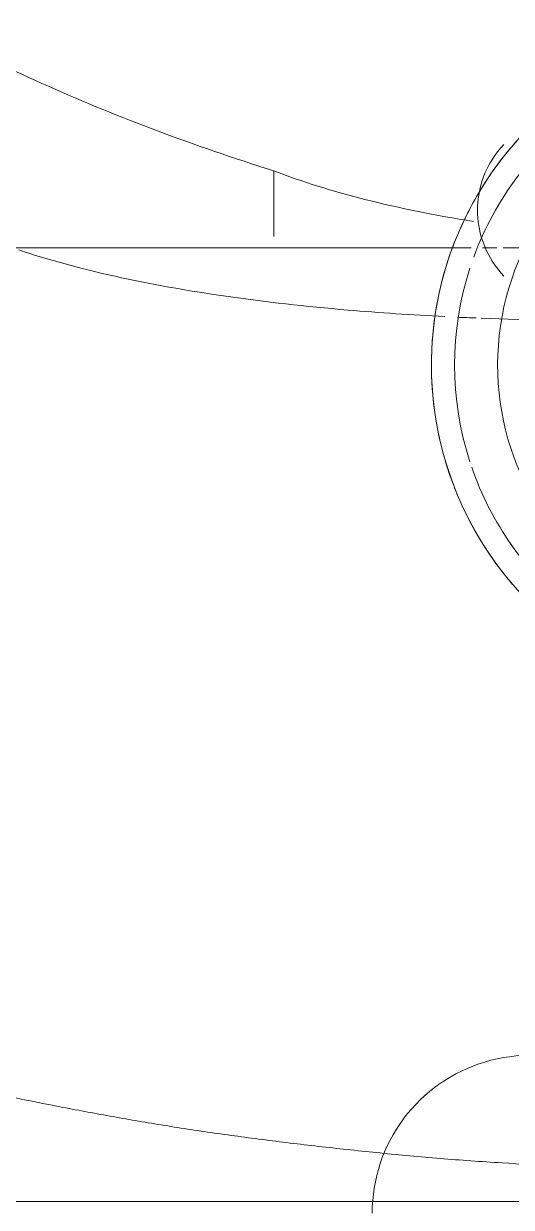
# Model space of a CAD drawing. Header units: millimetres. Extents: x -4000 to 187956, y -58990 to 162485.
# Drawn here: x 6455 to 6496.9, y 139099.2 to 139201.1 of the extents above; entities that cross this region are included whole.
import ezdxf

# ---------------------------------------------------------------- set-up
doc = ezdxf.new("R2010")
doc.units = ezdxf.units.MM
doc.layers.add('A-WALL', color=113, linetype='Continuous', lineweight=13)
doc.layers.add('P-SANR-FIXT', color=6, linetype='Continuous', lineweight=9)

# ---------------------------------------------------------------- blocks, each defined once
blk = doc.blocks.new('C307 - C307-V916-FFS - TANG 1')
at = {"layer": 'P-SANR-FIXT', "color": 254}
for p, q in [((33.7, -3.23), (33.56, -3.75)), ((33.22, -4.79), (33.02, -5.29)), ((22.81, -13.39), (22.28, -13.47)), ((22.77, -80.66), (22.99, -80.9)), ((22.99, -80.9), (23.2, -81.15)), ((23.77, -81.95), (23.94, -82.24)), ((17.5, -83.09), (22.83, -83.09)), ((23.39, -83.09), (24.59, -83.09)), ((24.93, -85), (24.97, -85.33))]:
    blk.add_line(p, q, dxfattribs=at)
at = {"layer": 'P-SANR-FIXT', "color": 253}
for p, q in [((8.26, -83.09), (22.8, -83.09)), ((23.37, -83.09), (24.57, -83.09)), ((25.6, -83.09), (90.1, -83.09))]:
    blk.add_line(p, q, dxfattribs=at)
at = {"layer": 'P-SANR-FIXT', "color": 90}
for p, q in [((24.25, -82.82), (24.38, -83.12)), ((24.38, -83.12), (24.5, -83.42)), ((24.5, -83.42), (24.61, -83.73)), ((24.61, -83.73), (24.71, -84.04)), ((24.71, -84.04), (24.79, -84.36)), ((24.79, -84.36), (24.87, -84.68)), ((24.87, -84.68), (24.93, -85))]:
    blk.add_line(p, q, dxfattribs=at)
at = {"layer": 'P-SANR-FIXT', "color": 252}
for p, q in [((25.59, -83.09), (42.56, -83.09)), ((42.56, -83.09), (76.71, -83.09)), ((42.56, -84.05), (42.56, -89.71))]:
    blk.add_line(p, q, dxfattribs=at)
at = {"layer": 'P-SANR-FIXT', "color": 254, "flags": 128}
for points in [[(34.09, 0), (34.08, -0.54), (34.05, -1.09)], [(23.2, -81.15), (23.4, -81.41), (23.59, -81.68), (23.77, -81.95)], [(23.94, -82.24), (24.1, -82.52), (24.25, -82.82)], [(24.97, -85.33), (25.01, -85.66), (25.03, -85.98), (25.03, -86.31), (25.03, -86.64), (25.01, -86.97)]]:
    blk.add_lwpolyline(points, dxfattribs=at)
at = {"layer": 'P-SANR-FIXT', "color": 253, "flags": 128}
for points in [[(34.05, -1.09), (33.99, -1.63), (33.92, -2.16), (33.82, -2.7), (33.7, -3.23)], [(33.56, -3.75), (33.4, -4.27), (33.22, -4.79)], [(33.02, -5.29), (32.79, -5.79), (32.55, -6.27), (32.29, -6.75), (32.01, -7.22), (31.72, -7.67), (31.4, -8.11), (31.07, -8.54), (30.72, -8.96), (30.35, -9.36), (29.97, -9.75), (29.57, -10.12), (29.16, -10.47), (28.73, -10.81), (28.3, -11.13), (27.84, -11.43), (27.38, -11.72), (26.91, -11.98), (26.42, -12.23), (25.93, -12.45), (25.43, -12.66), (24.92, -12.85), (24.4, -13.01), (23.88, -13.16), (23.35, -13.28), (22.81, -13.39)], [(22.28, -13.47), (21.74, -13.53), (21.19, -13.57)], [(25.01, -86.97), (24.97, -87.3), (24.93, -87.62), (24.87, -87.94), (24.8, -88.26), (24.71, -88.58), (24.62, -88.89), (24.51, -89.2), (24.39, -89.51), (24.25, -89.81), (24.11, -90.1), (23.95, -90.39), (23.78, -90.67), (23.6, -90.95), (23.41, -91.22), (23.21, -91.48), (23, -91.73), (22.78, -91.97), (22.77, -91.98)]]:
    blk.add_lwpolyline(points, dxfattribs=at)
at = {"layer": 'P-SANR-FIXT', "color": 250, "flags": 128}
blk.add_lwpolyline([(21.59, -92.36), (22.35, -91.48), (23.07, -90.57), (23.76, -89.63), (24.4, -88.67), (25.01, -87.68), (25.58, -86.67), (26.1, -85.63), (26.59, -84.58), (27.03, -83.51), (27.43, -82.42), (27.78, -81.31), (28.09, -80.2), (28.36, -79.07), (28.58, -77.93), (28.75, -76.78), (28.88, -75.63), (28.96, -74.47), (29, -73.31), (28.99, -72.15), (28.93, -70.99), (28.83, -69.84), (28.68, -68.69), (28.48, -67.55), (28.24, -66.41), (27.96, -65.29), (27.62, -64.18), (27.25, -63.08), (26.83, -62), (26.37, -60.93), (25.87, -59.89), (25.32, -58.86), (24.74, -57.86), (24.11, -56.88), (23.45, -55.93), (22.75, -55.01), (22.01, -54.11)], dxfattribs=at)
at = {"layer": 'P-SANR-FIXT', "color": 252}
for radius, start, end in [(27, 18.9872, 51.2018), (29, 25.2024, 45.8131), (23.3, 285.3108, 54), (29, 14.6807, 23.5778), (27, 342, 18), (29, 348.2216, 12.7093), (27, 306.282, 339.8647), (29, 325.6926, 334.2826), (29, 314.5896, 321.9068)]:
    blk.add_arc((0, -73), radius, start, end, dxfattribs=at)
at = {"layer": 'P-SANR-FIXT', "color": 250}
for start, end in [(334.2826, 348.2216), (321.9068, 325.6926)]:
    blk.add_arc((0, -73), 29, start, end, dxfattribs=at)
for points, knots in [([(18.14, -4.07), (19.75, -4.15), (23.18, -4.33), (28.27, -4.69), (33.43, -5.17), (37.6, -5.62), (40.86, -6), (44.08, -6.4), (48, -6.93), (52.54, -7.63), (56.94, -8.4), (61.25, -9.2), (65.45, -10.06), (70.88, -11.27), (85.28, -14.9), (106.18, -22.37), (129.3, -35.81), (141.72, -47.21), (147.16, -53.55)], [-0.92182, -0.92182, -0.92182, -0.92182, -0.9, -0.875, -0.85, -0.825, -0.8125, -0.8, -0.775, -0.75, -0.725, -0.7, -0.675, -0.65, -0.6, -0.4, -0.2, 0, 0, 0, 0]), ([(27.85, -77.17), (30.68, -77.31), (37.11, -77.74), (46.83, -78.83), (56.43, -80.55), (61.94, -82.05), (64.5, -82.9)], [-0.9400295, -0.9400295, -0.9400295, -0.9400295, -0.75, -0.5, -0.25, 0, 0, 0, 0]), ([(119.28, -157.53), (115.97, -146.84), (106.16, -127.44), (84.84, -108.52), (62.35, -96.73), (49.43, -91.87), (42.56, -89.71)], [0, 0, 0, 0, 0.333333, 0.666667, 0.833333, 1, 1, 1, 1])]:
    blk.add_open_spline(points, degree=3, knots=knots, dxfattribs=at)
at = {"layer": 'P-SANR-FIXT', "color": 252}
for points in [[(24.72, -77.03), (20.58, -76.87), (16.48, -76.76), (12.43, -76.67)], [(25.15, -77.05), (25.68, -77.07), (26.21, -77.09), (26.74, -77.11)]]:
    blk.add_open_spline(points, degree=3, dxfattribs=at)
at = {"layer": 'P-SANR-FIXT', "color": 250}
blk.add_open_spline([(42.56, -89.71), (37.75, -87.85), (31.9, -86.39), (25.39, -85.36)], degree=3, dxfattribs=at)
blk = doc.blocks.new('CMF2_NHAXUONG_A_rvt-1-FFS - TANG 1')
at = {"layer": 'A-WALL', "color": 50, "lineweight": 15}
blk.add_line((6100.21, 139099.68), (6733.3, 139099.69), dxfattribs=at)
at = {"layer": 'A-WALL', "color": 71, "lineweight": 15}
for p, q in [((6466.36, 139099.68), (6455.41, 139099.68)), ((6480.2, 139099.68), (6467.8, 139099.68)), ((6485.17, 139099.68), (6482.29, 139099.68))]:
    blk.add_line(p, q, dxfattribs=at)
at = {"layer": 'A-WALL', "color": 255, "lineweight": 15}
for p, q in [((6486.76, 139099.68), (6485.17, 139099.68)), ((6488.77, 139099.68), (6487.25, 139099.68)), ((6491.25, 139099.68), (6490.04, 139099.68)), ((6494.61, 139099.68), (6491.44, 139099.68)), ((6498.37, 139099.68), (6495.3, 139099.68))]:
    blk.add_line(p, q, dxfattribs=at)
at = {"layer": 'P-SANR-FIXT', "color": 250, "lineweight": 9, "rotation": 180.0003356948516}
blk.add_blockref('C307 - C307-V916-FFS - TANG 1', (6519.05, 139098.68), dxfattribs=at)

msp = doc.modelspace()

# ---------------------------------------------------------------- block references
at = {"lineweight": 5}
msp.add_blockref('CMF2_NHAXUONG_A_rvt-1-FFS - TANG 1', (0, 0), dxfattribs=at)

doc.saveas('drawing.dxf')
